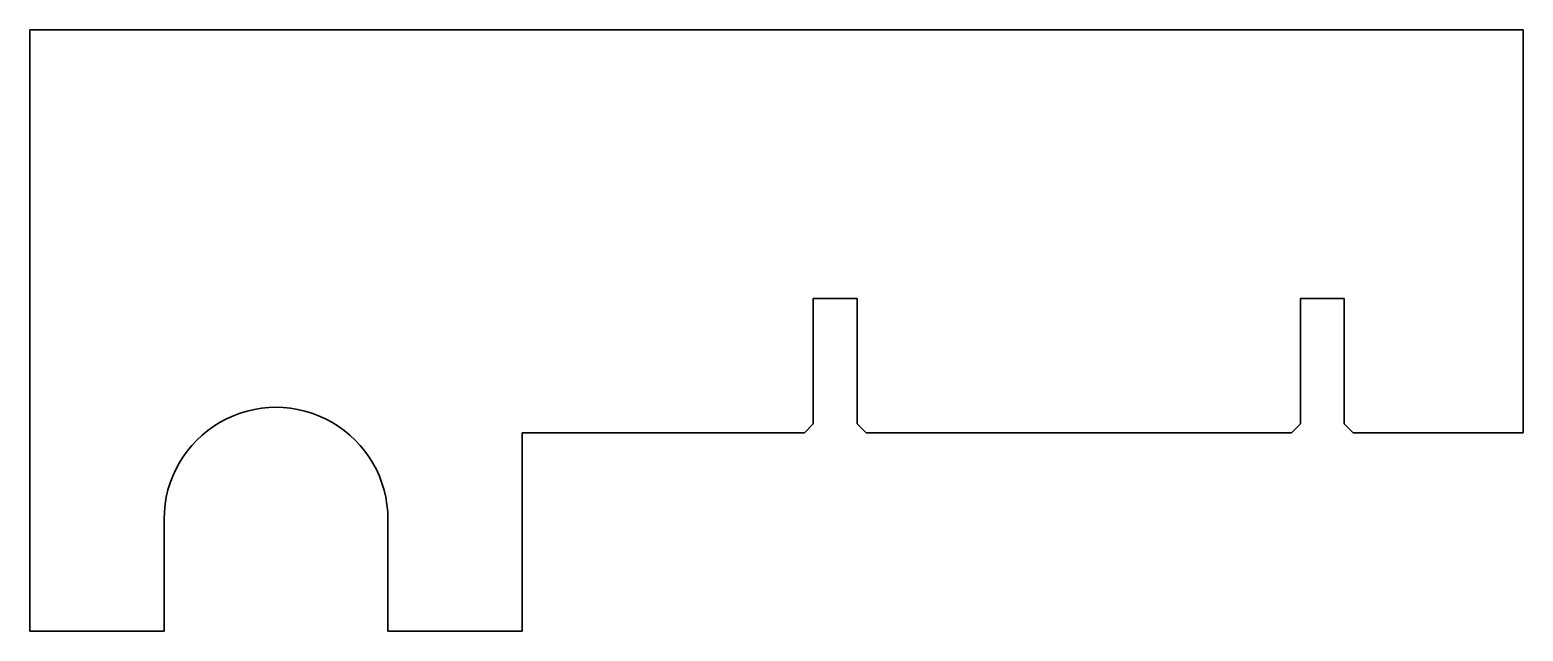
# Model space of a CAD drawing. Extents: x 65 to 232, y 71 to 139.
import ezdxf

# ---------------------------------------------------------------- set-up
doc = ezdxf.new("R2010")
doc.units = 0

msp = doc.modelspace()

# ---------------------------------------------------------------- linework, layer by layer
at = {"color": 7, "lineweight": 35}
for p, q in [((65.079163, 138.577667), (65.079163, 93.577667)), ((231.920837, 138.577667), (65.079163, 138.577667)), ((231.920837, 93.577667), (231.920837, 138.577667)), ((65.079163, 71.422333), (65.079163, 93.577667)), ((120.084137, 93.577667), (120.084137, 71.422333)), ((151.613281, 93.577667), (120.084137, 93.577667)), ((158.513275, 93.577667), (206.036682, 93.577667))]:
    msp.add_line(p, q, dxfattribs=at)
at = {"color": 7, "lineweight": 35, "ltscale": 0.1225}
for p, q in [((152.613281, 108.577667), (157.513275, 108.577667)), ((207.036682, 108.577667), (211.936676, 108.577667))]:
    msp.add_line(p, q, dxfattribs=at)
at = {"color": 7, "lineweight": 35, "ltscale": 0.35}
for p, q in [((152.613281, 94.577667), (152.613281, 108.577667)), ((157.513275, 108.577667), (157.513275, 94.577667)), ((207.036682, 94.577667), (207.036682, 108.577667)), ((211.936676, 108.577667), (211.936676, 94.577667))]:
    msp.add_line(p, q, dxfattribs=at)
at = {"color": 7, "lineweight": 35, "ltscale": 0.035355}
for p, q in [((151.613281, 93.577667), (152.613281, 94.577667)), ((158.513275, 93.577667), (157.513275, 94.577667)), ((206.036682, 93.577667), (207.036682, 94.577667)), ((211.936676, 94.577667), (212.936676, 93.577667))]:
    msp.add_line(p, q, dxfattribs=at)
at = {"color": 7, "lineweight": 35, "ltscale": 0.474604}
msp.add_line((212.936676, 93.577667), (231.920837, 93.577667), dxfattribs=at)
at = {"color": 7, "lineweight": 35, "ltscale": 0.312652}
msp.add_line((80.079163, 83.928406), (80.079163, 71.422333), dxfattribs=at)
at = {"color": 7, "lineweight": 35, "ltscale": 0.312439}
msp.add_line((105.084137, 71.422333), (105.084137, 83.919907), dxfattribs=at)
at = {"color": 7, "lineweight": 35, "ltscale": 0.375}
for p, q in [((80.079163, 71.422333), (65.079163, 71.422333)), ((120.084137, 71.422333), (105.084137, 71.422333))]:
    msp.add_line(p, q, dxfattribs=at)
at = {"color": 7, "lineweight": 35}
msp.add_ellipse((92.58165, 83.924149), major_axis=(9.502075, -8.12825), ratio=0.999656, start_param=0.7074617439, end_param=3.8490543975, dxfattribs=at)

doc.saveas('drawing.dxf')
